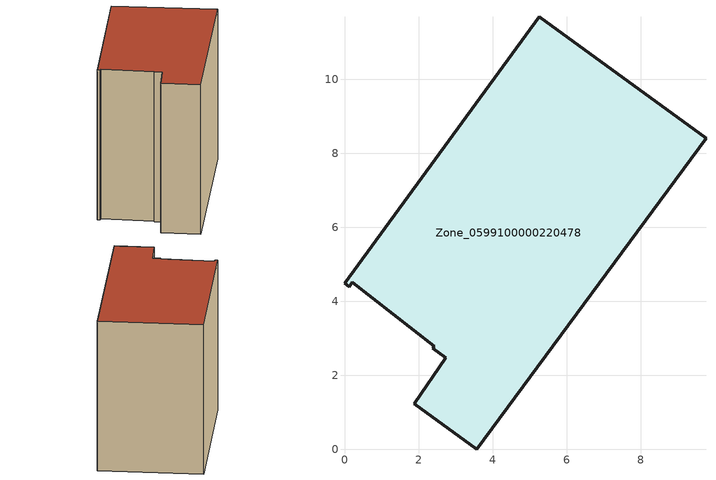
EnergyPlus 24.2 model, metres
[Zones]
Zone_0599100000220478
 floor ground (C_G): 1.88,1.23 2.74,2.48 2.39,2.74 2.43,2.79 0.21,4.51 0.13,4.4 0,4.49 5.26,11.69 9.76,8.4 3.57,0 z0
 wall outside (C_F): 2.74,2.48 1.88,1.23 3.57,0 9.76,8.4 5.26,11.69 0,4.49 0.13,4.4 0.21,4.51 2.43,2.79 2.39,2.74 2.74,2.48 z0:8.41
 roof outside (C_R): 0.21,4.51 2.43,2.79 2.39,2.74 2.74,2.48 1.88,1.23 3.57,0 9.76,8.4 5.26,11.69 0,4.49 0.13,4.4 z8.41
[BUILDING]
Pand.0599100000220478: North Axis=0; Terrain=City; Loads Convergence Tolerance Value=0.04; Temperature Convergence Tolerance Value=0.4; Solar Distribution=FullExterior; Maximum Number of Warmup Days=25; Minimum Number of Warmup Days=1
[Site:Location]
Rotterdam.The.Hague.AP_ZH_NLD Design_Conditions: Latitude=51.96; Longitude=4.45; Time Zone=1; Elevation=-4.5
[SITE:GROUNDTEMPERATURE:BUILDINGSURFACE]
18, 18, 18, 18, 18, 18, 18, 18, 18, 18, 18, 18
[MATERIAL] Thermal Absorptance=0.9; Solar Absorptance=0.7; Visible Absorptance=0.7
Name | Roughness | Thickness | Conductivity | Density | Specific Heat
G.TI.1975-1991 | MediumSmooth | 0.15 | 0.288461 | 540 | 1210
F.TI.1975-1991 | Rough | 0.3 | 0.230769 | 1920 | 840
R.TI.1975-1991 | MediumRough | 0.2 | 0.153846 | 1500 | 1000
[CONSTRUCTION]
C_G: G.TI.1975-1991
C_F: F.TI.1975-1991
C_R: R.TI.1975-1991
[ZONE]
Zone_0599100000220478: Type=1; Multiplier=1; Ceiling Height=Autocalculate; Volume=Autocalculate; Floor Area=autocalculate; Part of Total Floor Area=Yes
[ZONEINFILTRATION:DESIGNFLOWRATE]
Infil_Zone_0599100000220478: Zone or ZoneList or Space or SpaceList=Zone_0599100000220478; Schedule=AlwaysOn; Design Flow Rate Calculation Method=Flow/Area; Flow Rate per Floor Area=0.003; Constant Term Coefficient=1; Temperature Term Coefficient=0; Velocity Term Coefficient=0; Velocity Squared Term Coefficient=0
[HVACTEMPLATE:ZONE:IDEALLOADSAIRSYSTEM]
Zone_0599100000220478: Maximum Heating Supply Air Temperature=50; Minimum Cooling Supply Air Temperature=13; Maximum Heating Supply Air Humidity Ratio=0.0156; Minimum Cooling Supply Air Humidity Ratio=0.0077; Heating Limit=NoLimit; Cooling Limit=NoLimit; Dehumidification Control Type=ConstantSensibleHeatRatio; Cooling Sensible Heat Ratio=0.7; Dehumidification Setpoint=60; Humidification Control Type=None; Humidification Setpoint=30; Outdoor Air Method=None; Outdoor Air Flow Rate per Person=0.00944; Outdoor Air Flow Rate per Zone Floor Area=0; Outdoor Air Flow Rate per Zone=0; Demand Controlled Ventilation Type=None; Outdoor Air Economizer Type=NoEconomizer; Heat Recovery Type=None; Sensible Heat Recovery Effectiveness=0.7; Latent Heat Recovery Effectiveness=0.65
[ZONECONTROL:THERMOSTAT]
ThermostatControl_Zone_0599100000220478: Zone or ZoneList=Zone_0599100000220478; Control Type Schedule=DualSetpointControlType; Control 1=Thermostat_Zone_0599100000220478; Temperature Difference Between Cutout And Setpoint=0
[THERMOSTATSETPOINT:DUALSETPOINT]
Thermostat_Zone_0599100000220478: Heating Setpoint Temperature Schedule=HeatingSetpoint_Zone_0599100000220478; Cooling Setpoint Temperature Schedule=CoolingSetpoint_Zone_0599100000220478
[SCHEDULE:COMPACT]
HeatingSetpoint_Zone_0599100000220478: Through: 12/31, For: AllDays, Until: 24:00, 21
CoolingSetpoint_Zone_0599100000220478: Through: 12/31, For: AllDays, Until: 24:00, 24
DualSetpointControlType: Through: 12/31, For: AllDays, Until: 24:00, 4
AlwaysOn: Through: 12/31, For: AllDays, Until: 24:00, 1
